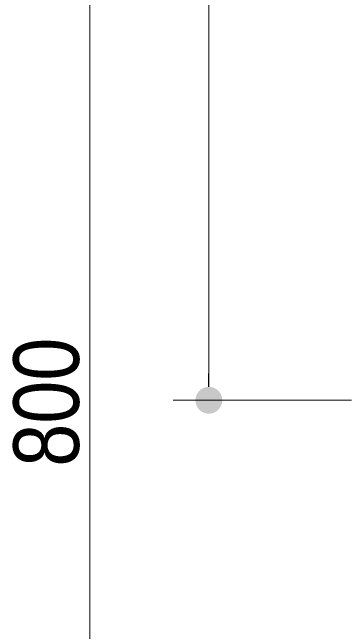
# Model space of a CAD drawing. Units: millimetres, scale not verified. Extents: x -4547 to 4547, y -2284 to 2284.
# Drawn here: x -3472.2 to -3329.6, y -1097.1 to -837.2 of the extents above; entities that cross this region are included whole.
import ezdxf
from ezdxf.enums import TextEntityAlignment as Align

# ---------------------------------------------------------------- set-up
doc = ezdxf.new("R2010")
doc.units = ezdxf.units.MM
doc.header["$LTSCALE"] = 20
doc.layers.add('0-2_2寸法-1', color=7, linetype='Continuous', lineweight=15)
doc.layers.add('0-3_0', color=7, linetype='Continuous', lineweight=25)
doc.styles.add('ＭＳ Ｐゴシック', font='')
doc.styles.get('ＭＳ Ｐゴシック').set_extended_font_data('MS PGothic')

# ---------------------------------------------------------------- blocks, each defined once
blk = doc.blocks.new('_Dot')
at = {"layer": '0-3_0'}
blk.add_line((-10, 0), (-20, 0), dxfattribs=at)
for points in [[(0, 0), (-4.26, 9.05), (-3.09, 9.51)], [(0, 0), (-3.09, 9.51), (-1.87, 9.82)], [(0, 0), (-1.87, 9.82), (-0.63, 9.98)], [(0, 0), (-0.63, 9.98), (0.63, 9.98)], [(0, 0), (0.63, 9.98), (1.87, 9.82)], [(0, 0), (1.87, 9.82), (3.09, 9.51)], [(0, 0), (3.09, 9.51), (4.26, 9.05)], [(0, 0), (-9.3, 3.68), (-8.76, 4.82)], [(0, 0), (-8.76, 4.82), (-8.09, 5.88)], [(0, 0), (-8.09, 5.88), (-7.29, 6.85)], [(0, 0), (-7.29, 6.85), (-6.37, 7.71)], [(0, 0), (-6.37, 7.71), (-5.36, 8.44)], [(0, 0), (-5.36, 8.44), (-4.26, 9.05)], [(0, 0), (4.26, 9.05), (5.36, 8.44)], [(0, 0), (5.36, 8.44), (6.37, 7.71)], [(0, 0), (6.37, 7.71), (7.29, 6.85)], [(0, 0), (7.29, 6.85), (8.09, 5.88)], [(0, 0), (8.09, 5.88), (8.76, 4.82)], [(0, 0), (8.76, 4.82), (9.3, 3.68)], [(0, 0), (-10, 0), (-9.92, 1.25)], [(0, 0), (-9.92, -1.25), (-10, 0)], [(0, 0), (-9.92, 1.25), (-9.69, 2.49)], [(0, 0), (-9.69, -2.49), (-9.92, -1.25)], [(0, 0), (-9.69, 2.49), (-9.3, 3.68)], [(0, 0), (-9.3, -3.68), (-9.69, -2.49)], [(0, 0), (-8.76, -4.82), (-9.3, -3.68)], [(0, 0), (-8.09, -5.88), (-8.76, -4.82)], [(0, 0), (-7.29, -6.85), (-8.09, -5.88)], [(0, 0), (-6.37, -7.71), (-7.29, -6.85)], [(0, 0), (-5.36, -8.44), (-6.37, -7.71)], [(0, 0), (-4.26, -9.05), (-5.36, -8.44)], [(0, 0), (-3.09, -9.51), (-4.26, -9.05)], [(0, 0), (-1.87, -9.82), (-3.09, -9.51)], [(0, 0), (-0.63, -9.98), (-1.87, -9.82)], [(0, 0), (0.63, -9.98), (-0.63, -9.98)], [(0, 0), (9.3, 3.68), (9.69, 2.49)], [(0, 0), (9.69, 2.49), (9.92, 1.25)], [(0, 0), (9.92, 1.25), (10, 0)], [(0, 0), (1.87, -9.82), (0.63, -9.98)], [(0, 0), (3.09, -9.51), (1.87, -9.82)], [(0, 0), (4.26, -9.05), (3.09, -9.51)], [(0, 0), (5.36, -8.44), (4.26, -9.05)], [(0, 0), (6.37, -7.71), (5.36, -8.44)], [(0, 0), (7.29, -6.85), (6.37, -7.71)], [(0, 0), (8.09, -5.88), (7.29, -6.85)], [(0, 0), (8.76, -4.82), (8.09, -5.88)], [(0, 0), (9.3, -3.68), (8.76, -4.82)], [(0, 0), (9.69, -2.49), (9.3, -3.68)], [(0, 0), (9.92, -1.25), (9.69, -2.49)], [(0, 0), (10, 0), (9.92, -1.25)]]:
    blk.add_solid(points, dxfattribs=at)

msp = doc.modelspace()

# ---------------------------------------------------------------- linework, layer by layer
at = {"layer": '0-2_2寸法-1'}
for p, q in [((-3439.63, -611.26), (-3439.63, -1388.74)), ((-3389.63, -988.74), (-3389.63, -611.26)), ((-3329.63, -1000), (-3404.63, -1000))]:
    msp.add_line(p, q, dxfattribs=at)

# ---------------------------------------------------------------- block references
at = {"layer": '0-2_2寸法-1', "xscale": 0.5627563, "yscale": 0.5627563, "rotation": 270}
msp.add_blockref('_Dot', (-3389.63, -1000), dxfattribs=at)

# ---------------------------------------------------------------- texts
at = {"layer": '0-2_2寸法-1', "style": 'ＭＳ Ｐゴシック', "width": 0.9}
msp.add_text('800', height=27.57, rotation=90, dxfattribs=at).set_placement((-3435.91, -1027.88), align=Align.BOTTOM_LEFT)

doc.saveas('drawing.dxf')
